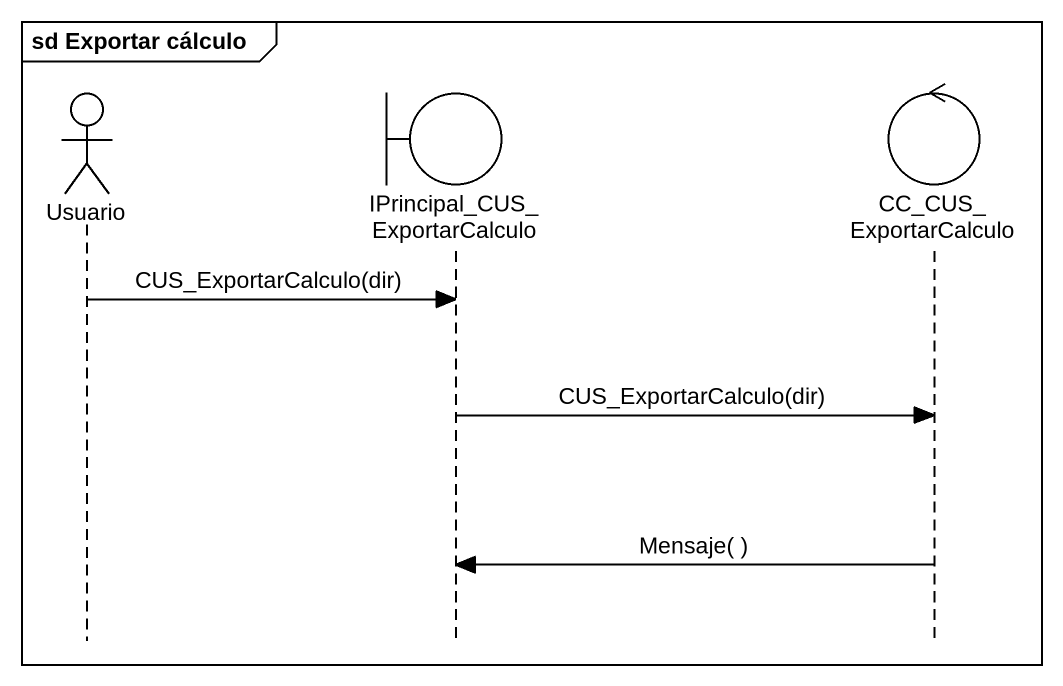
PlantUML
@startuml
mainframe sd Exportar cálculo
hide footbox
actor Usuario
boundary "IPrincipal_CUS_ExportarCalculo" as IPrincipal_CUS
control CC_CUS_ExportarCalculo

Usuario -> IPrincipal_CUS : CUS_ExportarCalculo(dir)
IPrincipal_CUS -> CC_CUS_ExportarCalculo : CUS_ExportarCalculo(dir)
CC_CUS_ExportarCalculo -> IPrincipal_CUS : Mensaje( )
@enduml
